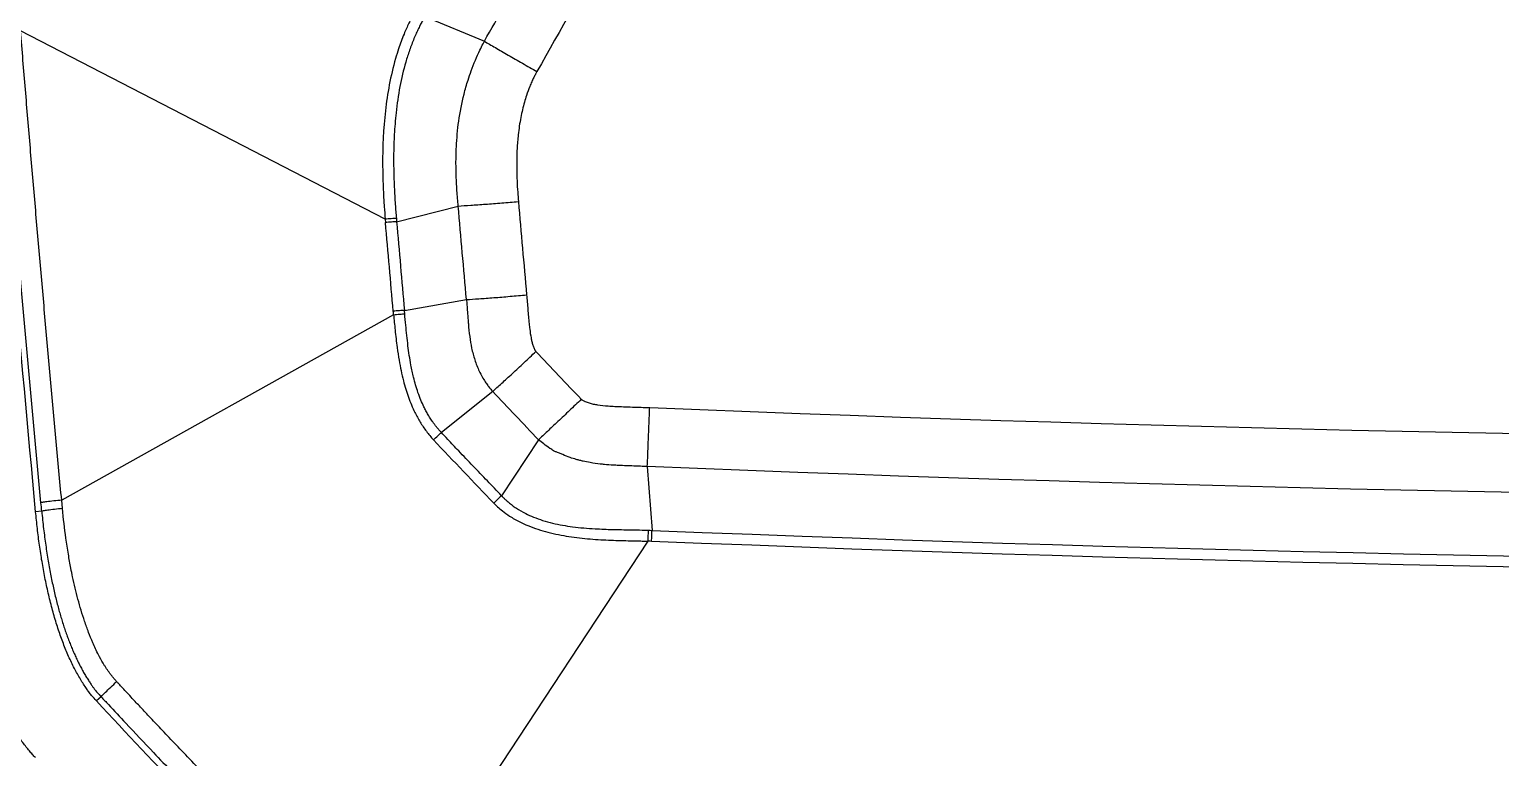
# Model space of a CAD drawing. Extents: x 526 to 610, y 679 to 808.
# Drawn here: x 542.44 to 548.35, y 703.13 to 706.06 of the extents above; entities that cross this region are included whole.
import ezdxf

# ---------------------------------------------------------------- set-up
doc = ezdxf.new("R2010")
doc.units = 0
doc.header["$MEASUREMENT"] = 0
doc.layers.add('1', color=4, linetype='Continuous')

# ---------------------------------------------------------------- blocks, each defined once
blk = doc.blocks.new('JETSETTER LX')
at = {"layer": '1', "color": 3, "linetype": 'Continuous', "lineweight": 25}
for p, q in [((17.9042, 9.2326), (18.1441, 9.1338)), ((17.7454, 8.4189), (16.281, 9.1753)), ((17.7914, 8.409), (18.0389, 8.4719)), ((17.7454, 8.4189), (17.7466, 8.4055)), ((17.8228, 8.053), (18.072, 8.0963)), ((17.7793, 8.0356), (16.4461, 7.2909)), ((18.1773, 7.7272), (17.9712, 7.5626)), ((18.3611, 7.5338), (18.2129, 7.3087)), ((18.7983, 7.4259), (18.8172, 7.1697)), ((16.4493, 7.257), (16.4461, 7.2909)), ((16.366, 7.2468), (16.3414, 7.2445)), ((17.908, 5.7707), (18.8015, 7.1261)), ((16.6045, 6.5014), (16.5863, 6.4845))]:
    blk.add_line(p, q, dxfattribs=at)
for points, knots in [([(18.1441, 9.1338), (18.1716, 9.1824), (18.2306, 9.2869), (18.3259, 9.4546), (18.4416, 9.6574), (18.5737, 9.8877), (18.6703, 10.0546), (18.7186, 10.1381)], [0, 0, 0, 0, 0.1446403, 0.311307, 0.4999999, 0.7500017, 1, 1, 1, 1]), ([(17.8658, 9.2547), (17.8632, 9.25), (17.8576, 9.2399), (17.8492, 9.2237), (17.8401, 9.2052), (17.8306, 9.1846), (17.8162, 9.1508), (17.8012, 9.1104), (17.7802, 9.0426), (17.7607, 8.9598), (17.7396, 8.8172), (17.734, 8.6877), (17.7361, 8.5783), (17.7383, 8.5227), (17.7412, 8.4717), (17.7441, 8.4357), (17.7454, 8.4189)], [0, 0, 0, 0, 0.0188618, 0.0402783, 0.0642516, 0.090785, 0.119883, 0.1930323, 0.2413696, 0.3683405, 0.4905539, 0.7457054, 0.8211938, 0.8735512, 0.9408003, 1, 1, 1, 1]), ([(17.9042, 9.2326), (17.9016, 9.2278), (17.896, 9.2178), (17.8876, 9.2019), (17.8789, 9.1843), (17.87, 9.1649), (17.8575, 9.136), (17.8429, 9.0976), (17.8226, 9.0337), (17.8029, 8.9499), (17.7887, 8.8525), (17.7803, 8.7461), (17.7786, 8.6467), (17.7814, 8.5531), (17.7854, 8.4828), (17.7888, 8.4408), (17.7903, 8.4223)], [0, 0, 0, 0, 0.019724, 0.04142, 0.065081, 0.090708, 0.118305, 0.178733, 0.23914, 0.360377, 0.488982, 0.59437, 0.745665, 0.847908, 0.932747, 1, 1, 1, 1]), ([(16.4461, 7.2909), (16.4388, 7.3693), (16.4242, 7.5262), (16.4028, 7.7615), (16.3816, 7.997), (16.3608, 8.2325), (16.3403, 8.4681), (16.3202, 8.7037), (16.3004, 8.9395), (16.2875, 9.0967), (16.281, 9.1753)], [0, 0, 0, 0, 0.124911, 0.249842, 0.374798, 0.499778, 0.624787, 0.749825, 0.874896, 1, 1, 1, 1]), ([(18.0389, 8.4719), (18.038, 8.4818), (18.0361, 8.5024), (18.0337, 8.5343), (18.0317, 8.5683), (18.0303, 8.6045), (18.0296, 8.6519), (18.0311, 8.7215), (18.0396, 8.815), (18.0569, 8.9046), (18.0761, 8.9718), (18.0916, 9.0172), (18.1074, 9.0575), (18.1236, 9.0936), (18.1362, 9.1188), (18.1424, 9.1305), (18.1441, 9.1338)], [0, 0, 0, 0, 0.043977, 0.090962, 0.141024, 0.194228, 0.250639, 0.349793, 0.501331, 0.664315, 0.750921, 0.809297, 0.875721, 0.941691, 0.983501, 1, 1, 1, 1]), ([(18.1441, 9.1338), (18.1572, 9.126), (18.1719, 9.1173), (18.2041, 9.0985), (18.2216, 9.0883), (18.2583, 9.0671), (18.2775, 9.0561), (18.3164, 9.034), (18.336, 9.0229), (18.3552, 9.012)], [0, 0, 0, 0, 0.25, 0.25, 0.5, 0.5, 0.75, 0.75, 1, 1, 1, 1]), ([(18.3552, 9.012), (18.3531, 9.0084), (18.3487, 9.0003), (18.3417, 8.9867), (18.3341, 8.9705), (18.3239, 8.9466), (18.3138, 8.9192), (18.3011, 8.8779), (18.2888, 8.8255), (18.2797, 8.7631), (18.2743, 8.695), (18.2731, 8.633), (18.2748, 8.5746), (18.2773, 8.53), (18.2795, 8.5026), (18.2805, 8.4901)], [0, 0, 0, 0, 0.0233099, 0.0517973, 0.0854394, 0.1242287, 0.1971965, 0.2490486, 0.3661976, 0.4986728, 0.6021817, 0.7492736, 0.8461388, 0.9297206, 1, 1, 1, 1]), ([(18.0389, 8.4719), (18.0538, 8.4728), (18.0706, 8.4739), (18.1076, 8.4764), (18.1276, 8.4778), (18.1696, 8.481), (18.1916, 8.4827), (18.2361, 8.4863), (18.2585, 8.4882), (18.2805, 8.4901)], [0, 0, 0, 0, 0.25, 0.25, 0.5, 0.5, 0.75, 0.75, 1, 1, 1, 1]), ([(17.7903, 8.4223), (17.7849, 8.422), (17.7777, 8.4215), (17.7618, 8.4203), (17.7532, 8.4195), (17.7454, 8.4189)], [0, 0, 0, 0, 0.5, 0.5, 1, 1, 1, 1]), ([(17.7914, 8.409), (17.786, 8.4086), (17.7789, 8.4081), (17.763, 8.4069), (17.7544, 8.4062), (17.7466, 8.4055)], [0, 0, 0, 0, 0.5, 0.5, 1, 1, 1, 1]), ([(18.072, 8.0963), (18.0869, 8.0972), (18.1038, 8.0983), (18.1407, 8.1009), (18.1607, 8.1024), (18.2027, 8.1057), (18.2247, 8.1075), (18.2692, 8.1112), (18.2916, 8.1131), (18.3136, 8.1151)], [0, 0, 0, 0, 0.25, 0.25, 0.5, 0.5, 0.75, 0.75, 1, 1, 1, 1]), ([(18.072, 8.0963), (18.0726, 8.0891), (18.0739, 8.0728), (18.0759, 8.0452), (18.0778, 8.0198), (18.0804, 7.9866), (18.0842, 7.949), (18.0922, 7.9007), (18.1025, 7.8618), (18.1135, 7.8311), (18.1234, 7.8081), (18.1347, 7.7864), (18.1462, 7.7675), (18.157, 7.7521), (18.1669, 7.7391), (18.1739, 7.7311), (18.1773, 7.7272)], [0, 0, 0, 0, 0.055515, 0.125141, 0.211823, 0.250255, 0.380863, 0.500305, 0.625094, 0.687647, 0.750009, 0.816533, 0.874883, 0.918842, 0.960527, 1, 1, 1, 1]), ([(18.3136, 8.1151), (18.3144, 8.1055), (18.3161, 8.0862), (18.3192, 8.0476), (18.3222, 8.0112), (18.3264, 7.9728), (18.33, 7.9489), (18.3345, 7.9278), (18.3376, 7.9161), (18.3408, 7.9069), (18.3435, 7.9002), (18.346, 7.895), (18.3481, 7.8913), (18.3495, 7.8893), (18.3505, 7.8882), (18.3509, 7.8877)], [0, 0, 0, 0, 0.124961, 0.249946, 0.499894, 0.596483, 0.749742, 0.812225, 0.874831, 0.906055, 0.937214, 0.968523, 0.981164, 0.991809, 1, 1, 1, 1]), ([(17.8228, 8.053), (17.8175, 8.0527), (17.8103, 8.0522), (17.7945, 8.0509), (17.7858, 8.0501), (17.7781, 8.0494)], [0, 0, 0, 0, 0.5, 0.5, 1, 1, 1, 1]), ([(17.7793, 8.0356), (17.7871, 8.0364), (17.7957, 8.0371), (17.8116, 8.0384), (17.8187, 8.0389), (17.8241, 8.0392)], [0, 0, 0, 0, 0.5, 0.5, 1, 1, 1, 1]), ([(17.9712, 7.5626), (17.9684, 7.5656), (17.963, 7.5714), (17.9553, 7.5804), (17.9481, 7.5894), (17.9413, 7.5983), (17.935, 7.6071), (17.9291, 7.6159), (17.9236, 7.6245), (17.9185, 7.6331), (17.9136, 7.6414), (17.9091, 7.6497), (17.905, 7.6577), (17.898, 7.6716), (17.8883, 7.6933), (17.8772, 7.7227), (17.8674, 7.7535), (17.8576, 7.7901), (17.8465, 7.8425), (17.8363, 7.9124), (17.8293, 7.9812), (17.8254, 8.024), (17.8241, 8.0392)], [0, 0, 0, 0, 0.023912, 0.047149, 0.069737, 0.091694, 0.113036, 0.133777, 0.153927, 0.173493, 0.192481, 0.210896, 0.22874, 0.246016, 0.302551, 0.368821, 0.431035, 0.493268, 0.592443, 0.74668, 0.90962, 1, 1, 1, 1]), ([(17.7793, 8.0356), (17.7812, 8.015), (17.7852, 7.9711), (17.7922, 7.91), (17.8026, 7.8419), (17.8165, 7.7748), (17.8376, 7.7046), (17.8578, 7.6562), (17.8747, 7.6235), (17.8858, 7.6042), (17.8978, 7.5854), (17.9107, 7.5673), (17.9245, 7.5498), (17.9345, 7.5388), (17.9395, 7.5333)], [0, 0, 0, 0, 0.1155866, 0.2464905, 0.3430099, 0.5003458, 0.6288806, 0.7514126, 0.7927898, 0.8341813, 0.8755931, 0.9170351, 0.958502, 1, 1, 1, 1]), ([(18.1773, 7.7272), (18.1881, 7.7371), (18.2004, 7.7482), (18.227, 7.7725), (18.2414, 7.7858), (18.2716, 7.8136), (18.2873, 7.8282), (18.3191, 7.8579), (18.3351, 7.8729), (18.3509, 7.8877)], [0, 0, 0, 0, 0.25, 0.25, 0.5, 0.5, 0.75, 0.75, 1, 1, 1, 1]), ([(18.5331, 7.696), (18.5175, 7.6811), (18.5016, 7.6659), (18.4701, 7.6359), (18.4545, 7.6212), (18.4246, 7.593), (18.4104, 7.5796), (18.384, 7.5549), (18.3719, 7.5437), (18.3611, 7.5338)], [0, 0, 0, 0, 0.25, 0.25, 0.5, 0.5, 0.75, 0.75, 1, 1, 1, 1]), ([(18.5331, 7.696), (18.5336, 7.6955), (18.5347, 7.6946), (18.5371, 7.6929), (18.5408, 7.6905), (18.5448, 7.6886), (18.5501, 7.6862), (18.5562, 7.6839), (18.5673, 7.6802), (18.5815, 7.6768), (18.6071, 7.6724), (18.6361, 7.6693), (18.6826, 7.6667), (18.7266, 7.6653), (18.7732, 7.6639), (18.7964, 7.663), (18.8081, 7.6626)], [0, 0, 0, 0, 0.0079068, 0.0157344, 0.0314142, 0.0548101, 0.0628605, 0.0941142, 0.1252466, 0.1877985, 0.2502888, 0.4039189, 0.5001208, 0.7500528, 0.8750388, 1, 1, 1, 1]), ([(18.7983, 7.4259), (18.7989, 7.4404), (18.7996, 7.4568), (18.8011, 7.4928), (18.8019, 7.5124), (18.8036, 7.5535), (18.8045, 7.5751), (18.8063, 7.6187), (18.8072, 7.6408), (18.8081, 7.6626)], [0, 0, 0, 0, 0.25, 0.25, 0.5, 0.5, 0.75, 0.75, 1, 1, 1, 1]), ([(17.9395, 7.5333), (17.945, 7.5385), (17.9511, 7.5441), (17.9622, 7.5545), (17.9673, 7.5591), (17.9712, 7.5626)], [0, 0, 0, 0, 0.5, 0.5, 1, 1, 1, 1]), ([(18.2129, 7.3087), (18.1939, 7.3285), (18.1558, 7.3681), (18.0983, 7.4281), (18.0454, 7.4838), (18.0029, 7.5287), (17.9798, 7.5534), (17.9712, 7.5626)], [0, 0, 0, 0, 0.235226, 0.47045, 0.710564, 0.8923, 1, 1, 1, 1]), ([(18.7983, 7.4259), (18.7893, 7.4262), (18.7712, 7.427), (18.7433, 7.4279), (18.7139, 7.4289), (18.6864, 7.4301), (18.6568, 7.4317), (18.6323, 7.4334), (18.6014, 7.4365), (18.5729, 7.4406), (18.5456, 7.4459), (18.527, 7.4504), (18.5095, 7.4552), (18.4864, 7.4625), (18.4661, 7.4703), (18.4521, 7.4767), (18.445, 7.4793), (18.4384, 7.4816), (18.4304, 7.485), (18.42, 7.4904), (18.4031, 7.5011), (18.3829, 7.516), (18.3681, 7.5281), (18.3611, 7.5338)], [0, 0, 0, 0, 0.058289, 0.118365, 0.181659, 0.249764, 0.297197, 0.374577, 0.409993, 0.499327, 0.561628, 0.59084, 0.624023, 0.679879, 0.748693, 0.765489, 0.779713, 0.798212, 0.811199, 0.836424, 0.874802, 0.94106, 1, 1, 1, 1]), ([(17.3533, 4.5245), (17.3412, 4.5246), (17.3164, 4.5247), (17.2782, 4.5253), (17.238, 4.5265), (17.1959, 4.5282), (17.1519, 4.5307), (17.106, 4.5338), (17.0582, 4.5378), (16.9685, 4.5466), (16.838, 4.564), (16.6115, 4.6065), (16.3338, 4.6818), (16.0688, 4.7849), (15.8623, 4.8843), (15.7112, 4.9672), (15.562, 5.0599), (15.4197, 5.1592), (15.2839, 5.2652), (15.1106, 5.4159), (14.9302, 5.5997), (14.7738, 5.7919), (14.6735, 5.9319), (14.5781, 6.0769), (14.4724, 6.2603), (14.3839, 6.4464), (14.324, 6.5928), (14.2824, 6.7051), (14.2394, 6.8368), (14.2033, 6.9676), (14.1755, 7.0875), (14.1558, 7.1867), (14.1408, 7.2766), (14.1296, 7.3569), (14.1213, 7.4275), (14.1173, 7.4714), (14.1154, 7.4916)], [0, 0, 0, 0, 0.007516, 0.015438, 0.023766, 0.032501, 0.041641, 0.051188, 0.061141, 0.0715, 0.107247, 0.14298, 0.214783, 0.285855, 0.319515, 0.357299, 0.393022, 0.428733, 0.465235, 0.500156, 0.571547, 0.625097, 0.654165, 0.678655, 0.733089, 0.785748, 0.806687, 0.831519, 0.860245, 0.892866, 0.915908, 0.936877, 0.95577, 0.972589, 0.987333, 1, 1, 1, 1]), ([(16.4461, 7.2909), (16.4356, 7.2899), (16.4247, 7.2887), (16.4043, 7.2865), (16.3948, 7.2855), (16.3791, 7.2835), (16.3729, 7.2827), (16.3649, 7.2813), (16.363, 7.2809), (16.3628, 7.2806)], [0, 0, 0, 0, 0.25, 0.25, 0.5, 0.5, 0.75, 0.75, 1, 1, 1, 1]), ([(18.2129, 7.3087), (18.2091, 7.3051), (18.2041, 7.3004), (18.1931, 7.29), (18.1871, 7.2843), (18.1816, 7.279)], [0, 0, 0, 0, 0.5, 0.5, 1, 1, 1, 1]), ([(18.1816, 7.279), (18.183, 7.2776), (18.1879, 7.2725), (18.1992, 7.2617), (18.2187, 7.2451), (18.248, 7.2242), (18.2824, 7.2046), (18.3206, 7.1873), (18.3584, 7.1735), (18.4132, 7.1576), (18.4694, 7.1466), (18.5263, 7.1391), (18.5688, 7.135), (18.6109, 7.132), (18.6649, 7.1295), (18.7171, 7.1282), (18.762, 7.1272), (18.7855, 7.1266), (18.7968, 7.1262), (18.8015, 7.1261)], [0, 0, 0, 0, 0.008686, 0.032629, 0.07167, 0.125704, 0.197586, 0.25234, 0.317601, 0.381849, 0.513479, 0.579223, 0.64489, 0.709113, 0.772568, 0.892408, 0.948016, 0.978466, 1, 1, 1, 1]), ([(18.2129, 7.3087), (18.2154, 7.306), (18.221, 7.3002), (18.2307, 7.291), (18.2424, 7.2808), (18.2564, 7.2697), (18.2786, 7.2542), (18.3071, 7.2378), (18.3426, 7.2219), (18.3786, 7.209), (18.4307, 7.1947), (18.501, 7.1825), (18.5819, 7.1758), (18.6474, 7.1734), (18.6963, 7.1724), (18.7358, 7.1718), (18.7721, 7.1712), (18.7948, 7.1705), (18.8032, 7.1702)], [0, 0, 0, 0, 0.017617, 0.038964, 0.063965, 0.092574, 0.124783, 0.194558, 0.250191, 0.312092, 0.378694, 0.509767, 0.65508, 0.769484, 0.825196, 0.890572, 0.959755, 1, 1, 1, 1]), ([(16.3403, 6.2573), (16.3365, 6.2615), (16.3285, 6.2702), (16.3163, 6.2843), (16.3033, 6.3001), (16.2897, 6.3177), (16.2754, 6.337), (16.2478, 6.3767), (16.2211, 6.4209), (16.1909, 6.4785), (16.1677, 6.5275), (16.1348, 6.6067), (16.1017, 6.7031), (16.0681, 6.8277), (16.0457, 6.9361), (16.0308, 7.0258), (16.0216, 7.0908), (16.0142, 7.1517), (16.01, 7.1945), (16.008, 7.2148)], [0, 0, 0, 0, 0.016342, 0.034437, 0.054284, 0.075885, 0.099244, 0.124371, 0.216392, 0.249353, 0.313799, 0.37407, 0.499169, 0.610185, 0.749506, 0.821328, 0.874764, 0.940703, 1, 1, 1, 1]), ([(16.5863, 6.4845), (16.5796, 6.4917), (16.5687, 6.5035), (16.5552, 6.5202), (16.5449, 6.5357), (16.5335, 6.5525), (16.5213, 6.5721), (16.509, 6.5933), (16.497, 6.6158), (16.4852, 6.6394), (16.4739, 6.6638), (16.4631, 6.6891), (16.4527, 6.7152), (16.4428, 6.742), (16.4333, 6.7695), (16.4211, 6.8076), (16.4069, 6.8569), (16.3918, 6.9178), (16.3784, 6.9805), (16.3667, 7.0448), (16.3567, 7.1103), (16.3481, 7.177), (16.3437, 7.222), (16.3414, 7.2445)], [0, 0, 0, 0, 0.036538, 0.059304, 0.079248, 0.105543, 0.134456, 0.164646, 0.196199, 0.228808, 0.262062, 0.295972, 0.330549, 0.365798, 0.401724, 0.438327, 0.514002, 0.591453, 0.670544, 0.751121, 0.833014, 0.916039, 1, 1, 1, 1]), ([(16.4493, 7.257), (16.4388, 7.256), (16.428, 7.2549), (16.4075, 7.2527), (16.398, 7.2516), (16.3822, 7.2497), (16.3761, 7.2488), (16.3681, 7.2475), (16.3661, 7.2471), (16.366, 7.2468)], [0, 0, 0, 0, 0.25, 0.25, 0.5, 0.5, 0.75, 0.75, 1, 1, 1, 1]), ([(16.366, 7.2468), (16.3671, 7.2349), (16.3694, 7.2114), (16.3733, 7.1767), (16.3775, 7.1428), (16.382, 7.1098), (16.3867, 7.0778), (16.3918, 7.0467), (16.3971, 7.0166), (16.4026, 6.9874), (16.4084, 6.9591), (16.4143, 6.9318), (16.4205, 6.9055), (16.4268, 6.8801), (16.4332, 6.8559), (16.4398, 6.8327), (16.4464, 6.8103), (16.4534, 6.7882), (16.4606, 6.7667), (16.468, 6.7455), (16.4757, 6.7249), (16.4837, 6.7047), (16.4919, 6.6851), (16.5004, 6.6659), (16.5091, 6.6473), (16.5181, 6.6293), (16.5273, 6.6119), (16.5366, 6.5953), (16.546, 6.5796), (16.5553, 6.5649), (16.5641, 6.552), (16.5715, 6.5406), (16.5793, 6.5299), (16.5903, 6.5169), (16.5992, 6.5072), (16.6045, 6.5014)], [0, 0, 0, 0, 0.045117, 0.089167, 0.132132, 0.173999, 0.214758, 0.254401, 0.292924, 0.330328, 0.366614, 0.401787, 0.435853, 0.468821, 0.500703, 0.530449, 0.559887, 0.588964, 0.617599, 0.645785, 0.67352, 0.700799, 0.727621, 0.753984, 0.77989, 0.805338, 0.83013, 0.854027, 0.877061, 0.899265, 0.91991, 0.935656, 0.950619, 0.970241, 1, 1, 1, 1]), ([(16.6669, 6.5625), (16.6644, 6.5653), (16.6593, 6.5709), (16.652, 6.5796), (16.6449, 6.5885), (16.638, 6.5977), (16.6313, 6.607), (16.6249, 6.6165), (16.6186, 6.6263), (16.6079, 6.6438), (16.5912, 6.6742), (16.5719, 6.7157), (16.5537, 6.7609), (16.5328, 6.8188), (16.515, 6.8782), (16.5, 6.9379), (16.4907, 6.9794), (16.4816, 7.0247), (16.4723, 7.0764), (16.46, 7.1561), (16.4535, 7.2174), (16.4493, 7.257)], [0, 0, 0, 0, 0.015388, 0.03081, 0.046271, 0.061774, 0.077323, 0.092916, 0.108555, 0.124236, 0.176384, 0.249494, 0.310136, 0.374369, 0.499491, 0.562048, 0.624622, 0.672124, 0.749722, 0.838058, 1, 1, 1, 1]), ([(18.8015, 7.1261), (18.8018, 7.1338), (18.8021, 7.1423), (18.8027, 7.158), (18.803, 7.165), (18.8032, 7.1702)], [0, 0, 0, 0, 0.5, 0.5, 1, 1, 1, 1]), ([(18.8154, 7.1255), (18.8157, 7.1333), (18.816, 7.1418), (18.8167, 7.1574), (18.8169, 7.1644), (18.8172, 7.1697)], [0, 0, 0, 0, 0.5, 0.5, 1, 1, 1, 1]), ([(16.6045, 6.5014), (16.6045, 6.5018), (16.6058, 6.5033), (16.6117, 6.5095), (16.6163, 6.5141), (16.6281, 6.5257), (16.6354, 6.5326), (16.6508, 6.5473), (16.6591, 6.5551), (16.6669, 6.5625)], [0, 0, 0, 0, 0.25, 0.25, 0.5, 0.5, 0.75, 0.75, 1, 1, 1, 1]), ([(17.0292, 6.1795), (17.006, 6.2036), (16.9623, 6.2491), (16.9007, 6.3136), (16.8467, 6.3706), (16.7999, 6.4202), (16.7604, 6.4622), (16.728, 6.4968), (16.7027, 6.5239), (16.6845, 6.5435), (16.6733, 6.5554), (16.6683, 6.561), (16.6669, 6.5625)], [0, 0, 0, 0, 0.189922, 0.359029, 0.50794, 0.637029, 0.746495, 0.836408, 0.906763, 0.957515, 0.98861, 1, 1, 1, 1]), ([(16.6045, 6.5014), (16.6143, 6.491), (16.6473, 6.4555), (16.7173, 6.3807), (16.8282, 6.263), (16.9166, 6.1709), (16.9676, 6.1177)], [0, 0, 0, 0, 0.0813984, 0.2751992, 0.5814006, 1, 1, 1, 1])]:
    blk.add_open_spline(points, degree=3, knots=knots, dxfattribs=at)
for points in [[(18.9283, 10.0139), (18.7353, 9.681), (18.5443, 9.3471), (18.3552, 9.012)], [(16.3414, 7.2445), (16.2802, 7.902), (16.2229, 8.5598), (16.1696, 9.2179)], [(16.3628, 7.2806), (16.3042, 7.9087), (16.2491, 8.5372), (16.1976, 9.166)], [(18.072, 8.0963), (18.0608, 8.2215), (18.0498, 8.3467), (18.0389, 8.4719)], [(18.2805, 8.4901), (18.2914, 8.3651), (18.3024, 8.2401), (18.3136, 8.1151)], [(17.7781, 8.0494), (17.7675, 8.1681), (17.757, 8.2868), (17.7466, 8.4055)], [(17.7903, 8.4223), (17.7906, 8.4178), (17.791, 8.4134), (17.7914, 8.409)], [(17.7914, 8.409), (17.8017, 8.2903), (17.8122, 8.1716), (17.8228, 8.053)], [(17.7793, 8.0356), (17.7789, 8.0402), (17.7785, 8.0448), (17.7781, 8.0494)], [(17.8241, 8.0392), (17.8237, 8.0438), (17.8232, 8.0484), (17.8228, 8.053)], [(18.3509, 7.8877), (18.4113, 7.8235), (18.472, 7.7596), (18.5331, 7.696)], [(18.1773, 7.7272), (18.2382, 7.6624), (18.2995, 7.598), (18.3611, 7.5338)], [(18.8081, 7.6626), (23.1047, 7.4868), (27.4084, 7.4868), (31.705, 7.6626)], [(17.9395, 7.5333), (18.0196, 7.448), (18.101, 7.3628), (18.1816, 7.279)], [(31.7148, 7.4259), (27.4117, 7.2498), (23.1014, 7.2498), (18.7983, 7.4259)], [(16.366, 7.2468), (16.3649, 7.2581), (16.3639, 7.2693), (16.3628, 7.2806)], [(18.8032, 7.1702), (18.8078, 7.17), (18.8125, 7.1698), (18.8172, 7.1697)], [(18.8172, 7.1697), (23.1078, 6.9949), (27.4054, 6.9949), (31.6959, 7.1697)], [(18.8154, 7.1255), (18.8107, 7.1257), (18.8061, 7.1259), (18.8015, 7.1261)], [(31.6978, 7.1255), (27.406, 6.9508), (23.1072, 6.9508), (18.8154, 7.1255)], [(16.9495, 6.1002), (16.8273, 6.2272), (16.7062, 6.3553), (16.5863, 6.4845)]]:
    blk.add_open_spline(points, degree=3, dxfattribs=at)

msp = doc.modelspace()

# ---------------------------------------------------------------- block references
at = {"layer": '1'}
msp.add_blockref('JETSETTER LX', (526.127, 696.8772), dxfattribs=at)

doc.saveas('drawing.dxf')
